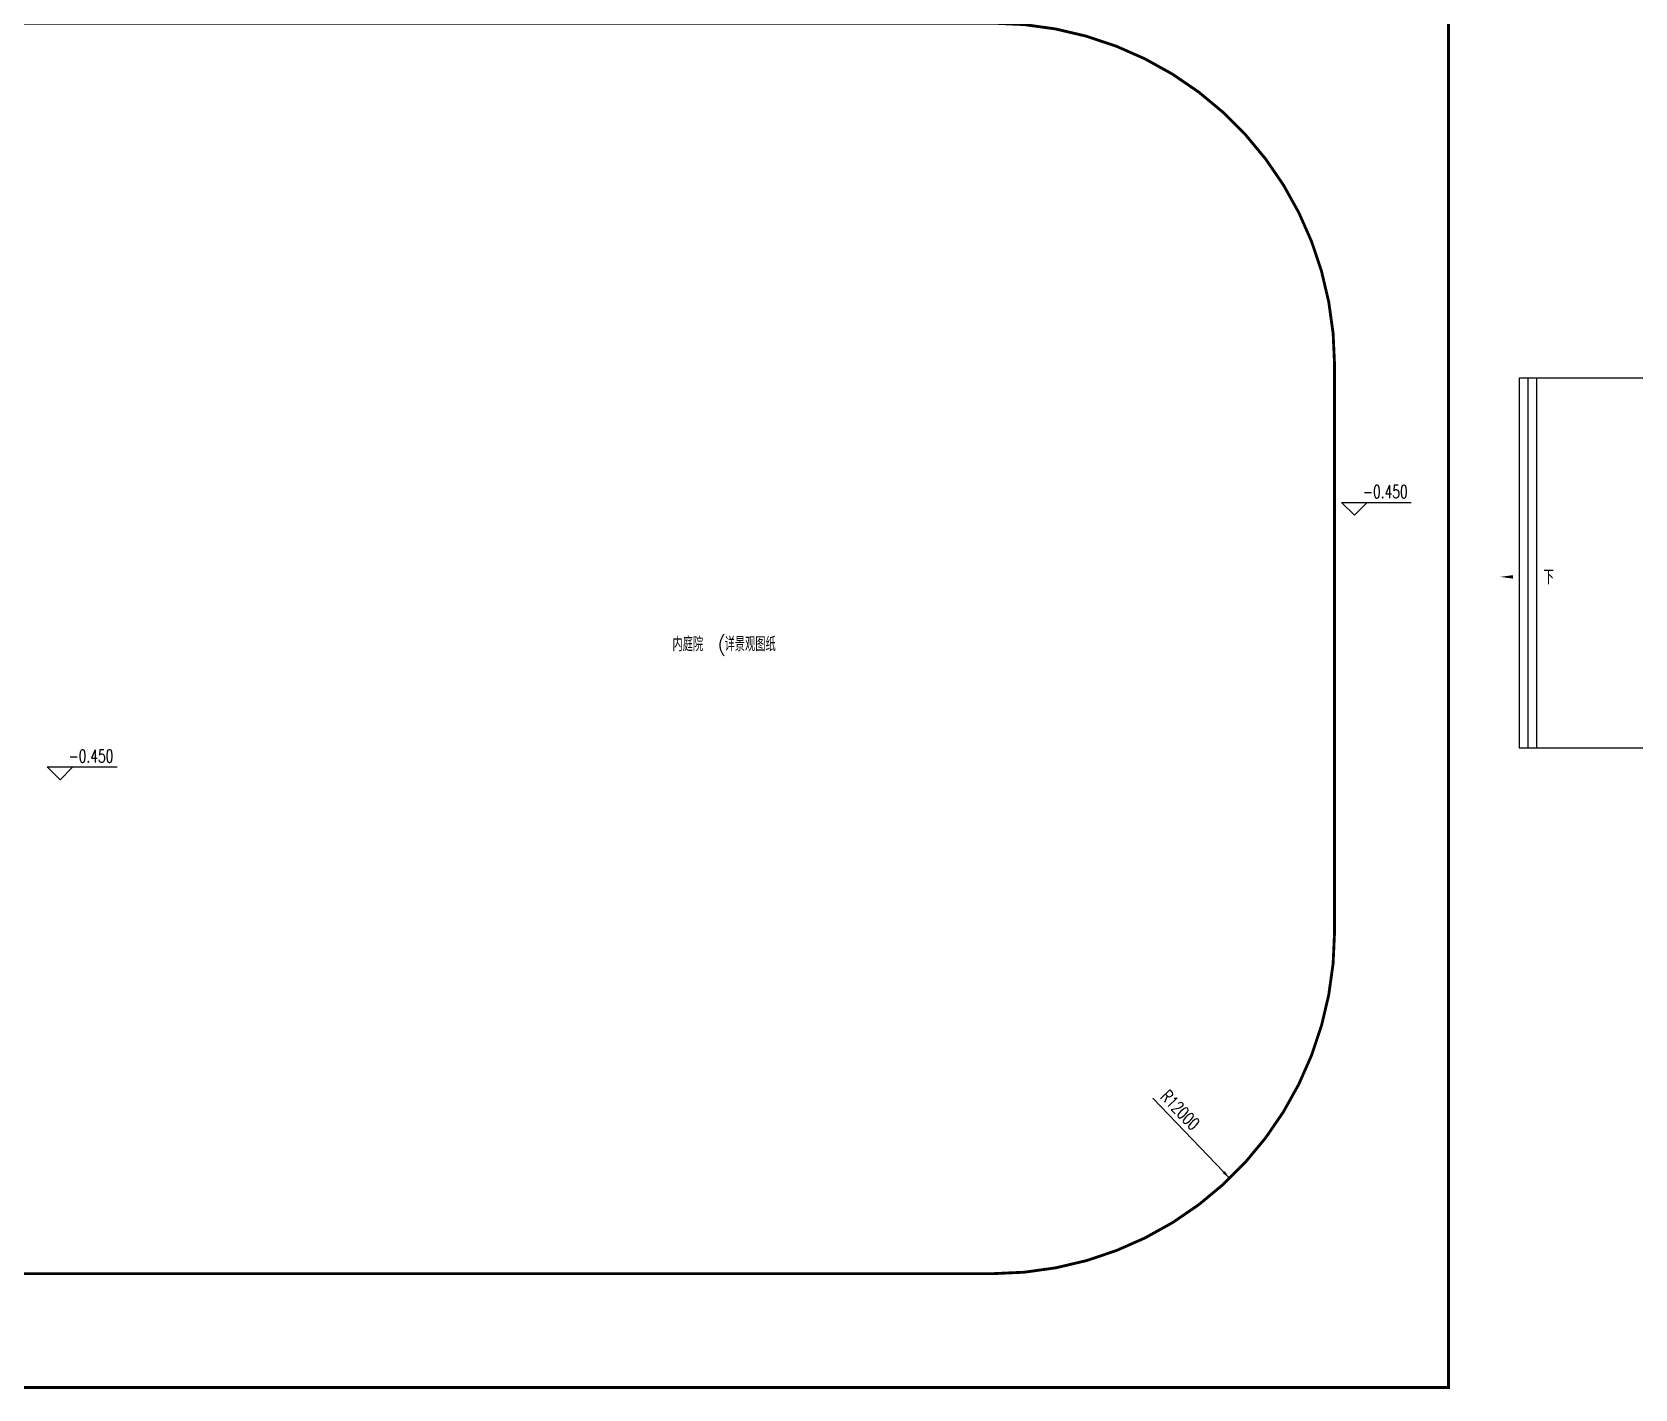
# Model space of a CAD drawing. Extents: x 101023 to 279373, y -114511 to 293844.
# Drawn here: x 148582 to 204880, y -78131 to -30463 of the extents above; entities that cross this region are included whole.
import ezdxf

# ---------------------------------------------------------------- set-up
doc = ezdxf.new("R2010")
doc.units = 0
doc.header["$LTSCALE"] = 1000
doc.header["$MEASUREMENT"] = 0
doc.linetypes.add('DASH', pattern=[0.35, 0.25, -0.1])
for name, color, linetype in [('A-FLOR-STRS', 51, 'Continuous'), ('DIM_ELEV', 3, 'Continuous'), ('DIM_SYMB', 3, 'Continuous'), ('PUB_DIM', 3, 'Continuous'), ('PUB_TEXT', 7, 'Continuous'), ('STAIR', 2, 'Continuous')]:
    doc.layers.add(name, color=color, linetype=linetype)
doc.styles.add('_TCH_DIM', font='simplex.shx', dxfattribs={"bigfont": 'gbcbig.shx'})
doc.styles.get("Standard").update_dxf_attribs({"font": 'simplex.shx', "width": 0.8, "bigfont": 'gbcbig.shx'})

# ---------------------------------------------------------------- blocks, each defined once
blk = doc.blocks.new('A$C40CE5D7B')
at = {"color": 252, "linetype": 'DASH', "ltscale": 3, "const_width": 100}
blk.add_lwpolyline([(6504, 89385), (82000, 89385), (82000, 37455), (10879, 37455)], dxfattribs=at)
blk.add_lwpolyline([(6504, 85385), (66000, 85385, -0.414214), (78000, 73385), (78000, 53455, -0.414214), (66000, 41455), (10879, 41455)], format="xyb", dxfattribs=at)
at = {"layer": 'A-FLOR-STRS'}
for p, q in [((84799, 59920), (84799, 72920)), ((85099, 59920), (85099, 72920))]:
    blk.add_line(p, q, dxfattribs=at)
blk.add_lwpolyline([(89865, 59920), (89865, 59920), (84499, 59920), (84499, 72920), (89850, 72920)], dxfattribs=at)
at = {"layer": 'DIM_ELEV'}
for p, q in [((78695, 68095), (78245, 68545)), ((78245, 68545), (80696, 68545)), ((78695, 68095), (79145, 68545)), ((33235, 58808), (32785, 59258)), ((32785, 59258), (35236, 59258)), ((33235, 58808), (33685, 59258))]:
    blk.add_line(p, q, dxfattribs=at)
at = {"layer": 'DIM_SYMB'}
blk.add_lwpolyline([(85184, 65933, 0, 0, 0), (83815, 65933, 0, 120, 0), (84265, 65933, 0, 0, 0)], format="xyseb", dxfattribs=at)
at = {"layer": 'PUB_DIM'}
blk.add_lwpolyline([(71613, 47615), (74108, 45019), (74315, 44803)], dxfattribs=at)
blk.add_lwpolyline([(74108, 45019, 99, 0, 0), (74315, 44803, 0, 0, 0)], format="xyseb", dxfattribs=at)
at = {"layer": 'DIM_ELEV', "color": 7, "style": '_TCH_DIM', "width": 0.705882}
for p in [(79001, 68703), (33541, 59415)]:
    blk.add_text('-0.450', height=446.2, dxfattribs=at).set_placement(p)
at = {"layer": 'DIM_SYMB', "color": 7, "style": '_TCH_DIM'}
blk.add_text('下', height=506, dxfattribs=at).set_placement((85341, 65670))
at = {"layer": 'PUB_DIM', "color": 7, "style": '_TCH_DIM', "width": 0.705882}
blk.add_text('R12000', height=446.2, rotation=313.8646, dxfattribs=at).set_placement((71853, 47638))
at = {"layer": 'PUB_TEXT'}
for s, p in [('内庭院', (54744, 63321)), ('(', (56324, 63321)), ('详景观图纸', (56574, 63321))]:
    blk.add_text(s, height=500, dxfattribs=at).set_placement(p)

msp = doc.modelspace()

# ---------------------------------------------------------------- block references
at = {"layer": 'STAIR'}
msp.add_blockref('A$C40CE5D7B', (116330, -115536), dxfattribs=at)

doc.saveas('drawing.dxf')
